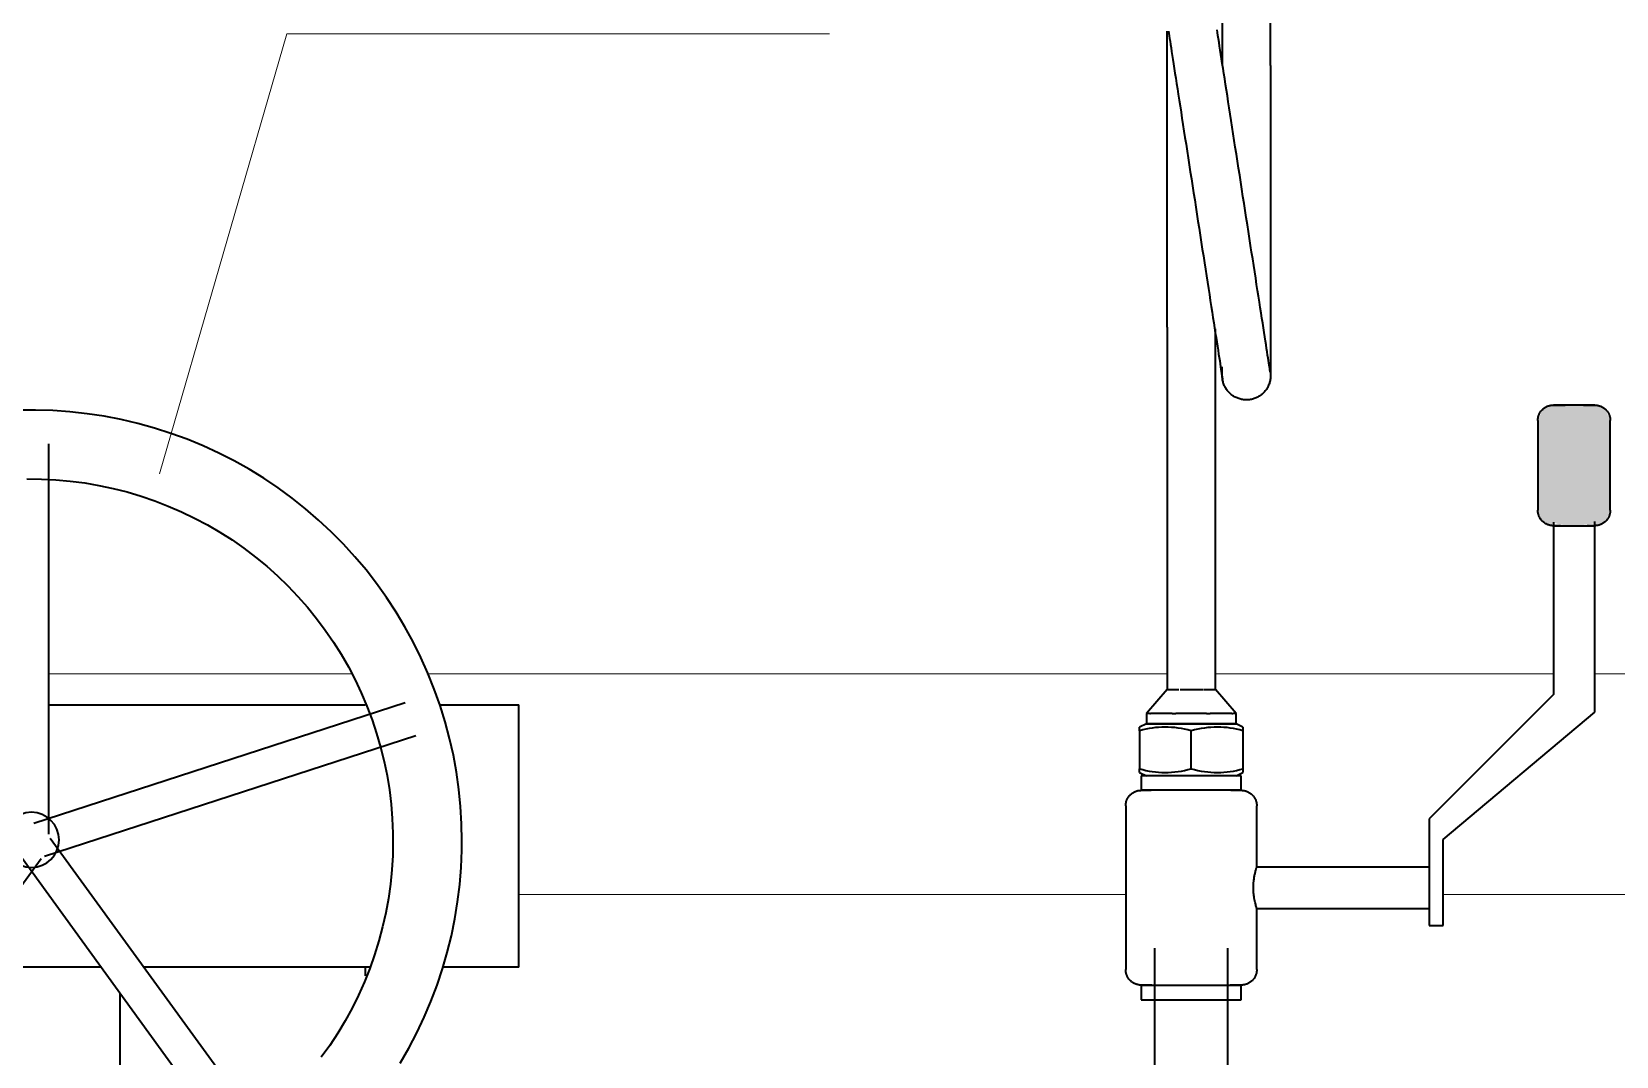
# Model space of a CAD drawing. Header units: millimetres. Extents: x -11989 to -4071, y -1478 to 4600.
# Drawn here: x -8665.2 to -8205.7, y 735.1 to 1032.3 of the extents above; entities that cross this region are included whole.
import ezdxf

# ---------------------------------------------------------------- set-up
doc = ezdxf.new("R2010")
doc.units = ezdxf.units.MM
for name, color, linetype, lineweight in [('P-PIPE', 7, 'Continuous', 35), ('P-PIPE-IDEN', 7, 'Continuous', 20), ('S-BEAM', 7, 'Continuous', 35)]:
    doc.layers.add(name, color=color, linetype=linetype, lineweight=lineweight)

# ---------------------------------------------------------------- blocks, each defined once
blk = doc.blocks.new('ADSK_КаркасНесущий_Швеллер_ПолкаПараллельная_ГОСТ 8240-97 - 16П-21513635-Разрез 4')
at = {"layer": 'S-BEAM', "color": 252, "lineweight": 5, "true_color": 0x959595}
for p, q in [((-8572.37, 846), (-8660.21, 846)), ((-8335.99, 846), (-8550.63, 846)), ((-8223.99, 846), (-8322, 846)), ((-8035.99, 846), (-8211.99, 846)), ((-8347.99, 782), (-8523.99, 782)), ((-8047.99, 782), (-8255.99, 782))]:
    blk.add_line(p, q, dxfattribs=at)
blk = doc.blocks.new('Кран шаровый Ду 125 с Редуктором под приварку запорнорегулирующий - Кран шаровый Ду 125 с Редуктором под приварку запорнорегулирующий-21210059-Разрез 4')
at = {"layer": 'P-PIPE', "color": 1, "true_color": 0xff0000}
for p, q in [((-8660.21, 799.49), (-8660.21, 912.75)), ((-8556.88, 837.67), (-8664.6, 802.67)), ((-8660.21, 837), (-8568.49, 837)), ((-8546.91, 837), (-8523.99, 837)), ((-8523.99, 761), (-8523.99, 837)), ((-8661.51, 793.16), (-8553.79, 828.16)), ((-8593.26, 706.69), (-8659.83, 798.32)), ((-8729.08, 700.81), (-8662.5, 792.44)), ((-8667.92, 792.44), (-8601.35, 700.81)), ((-8645.08, 761), (-8683.99, 761)), ((-8567.3, 761), (-8632.72, 761)), ((-8568.38, 758.4), (-8568.38, 761)), ((-8523.99, 761), (-8546.08, 761)), ((-8639.61, 753.47), (-8639.61, 696.12))]:
    blk.add_line(p, q, dxfattribs=at)
at = {"layer": 'P-PIPE', "color": 1, "true_color": 0xff0000, "flags": 128}
for points in [[(-8540.45, 797.57), (-8540.55, 802.57), (-8540.85, 807.56), (-8541.35, 812.53), (-8542.05, 817.48), (-8542.95, 822.4), (-8544.04, 827.28), (-8545.32, 832.11), (-8546.8, 836.89), (-8548.47, 841.6), (-8550.32, 846.24), (-8552.36, 850.81), (-8554.58, 855.29), (-8556.98, 859.68), (-8559.55, 863.97), (-8562.29, 868.15), (-8565.19, 872.22), (-8568.26, 876.17), (-8571.48, 879.99), (-8574.85, 883.68), (-8578.37, 887.24), (-8582.02, 890.65), (-8585.81, 893.91), (-8589.73, 897.02), (-8593.76, 899.97), (-8597.92, 902.75), (-8602.18, 905.37), (-8606.54, 907.81), (-8610.99, 910.08), (-8615.54, 912.17), (-8620.16, 914.07), (-8624.86, 915.79), (-8629.62, 917.32), (-8634.43, 918.66), (-8639.3, 919.8), (-8644.21, 920.75), (-8649.15, 921.5), (-8654.12, 922.05), (-8659.11, 922.41), (-8664.11, 922.56), (-8669.1, 922.51)], [(-8540.45, 797.57), (-8540.55, 802.57), (-8540.85, 807.56), (-8541.35, 812.53), (-8542.05, 817.48), (-8542.95, 822.4), (-8544.04, 827.28), (-8545.32, 832.11), (-8546.8, 836.89), (-8548.47, 841.6), (-8550.32, 846.24), (-8552.36, 850.81), (-8554.58, 855.29), (-8556.98, 859.68), (-8559.55, 863.97), (-8562.29, 868.15), (-8565.19, 872.22), (-8568.26, 876.17), (-8571.48, 879.99), (-8574.85, 883.68), (-8578.37, 887.24), (-8582.02, 890.65), (-8585.81, 893.91), (-8589.73, 897.02), (-8593.76, 899.97), (-8597.92, 902.75), (-8602.18, 905.37), (-8606.54, 907.81), (-8610.99, 910.08), (-8615.54, 912.17), (-8620.16, 914.07), (-8624.86, 915.79), (-8629.62, 917.32), (-8634.43, 918.66), (-8639.3, 919.8), (-8644.21, 920.75), (-8649.15, 921.5), (-8654.12, 922.05), (-8659.11, 922.41), (-8664.11, 922.56), (-8669.1, 922.51)], [(-8666.59, 902.56), (-8662.39, 902.52), (-8658.19, 902.32), (-8654.01, 901.94), (-8649.85, 901.4), (-8645.71, 900.69), (-8641.6, 899.82), (-8637.53, 898.79), (-8633.5, 897.59), (-8629.53, 896.23), (-8625.61, 894.71), (-8621.76, 893.04), (-8617.98, 891.22), (-8614.27, 889.25), (-8610.64, 887.13), (-8607.11, 884.86), (-8603.66, 882.46), (-8600.32, 879.92), (-8597.08, 877.25), (-8593.94, 874.45), (-8590.93, 871.53), (-8588.03, 868.49), (-8585.25, 865.34), (-8582.61, 862.08), (-8580.1, 858.71), (-8577.72, 855.25), (-8575.48, 851.7), (-8573.39, 848.05), (-8571.44, 844.33), (-8569.65, 840.54), (-8568.01, 836.67), (-8566.52, 832.74), (-8565.19, 828.76), (-8564.03, 824.72), (-8563.02, 820.64), (-8562.18, 816.53), (-8561.51, 812.39), (-8561, 808.22), (-8560.65, 804.03), (-8560.48, 799.83), (-8560.45, 797.57)], [(-8666.59, 902.56), (-8662.39, 902.52), (-8658.19, 902.32), (-8654.01, 901.94), (-8649.85, 901.4), (-8645.71, 900.69), (-8641.6, 899.82), (-8637.53, 898.79), (-8633.5, 897.59), (-8629.53, 896.23), (-8625.61, 894.71), (-8621.76, 893.04), (-8617.98, 891.22), (-8614.27, 889.25), (-8610.64, 887.13), (-8607.11, 884.86), (-8603.66, 882.46), (-8600.32, 879.92), (-8597.08, 877.25), (-8593.94, 874.45), (-8590.93, 871.53), (-8588.03, 868.49), (-8585.25, 865.34), (-8582.61, 862.08), (-8580.1, 858.71), (-8577.72, 855.25), (-8575.48, 851.7), (-8573.39, 848.05), (-8571.44, 844.33), (-8569.65, 840.54), (-8568.01, 836.67), (-8566.52, 832.74), (-8565.19, 828.76), (-8564.03, 824.72), (-8563.02, 820.64), (-8562.18, 816.53), (-8561.51, 812.39), (-8561, 808.22), (-8560.65, 804.03), (-8560.48, 799.83), (-8560.45, 797.57)], [(-8558.34, 733.13), (-8555.85, 737.46), (-8553.54, 741.9), (-8551.4, 746.42), (-8549.45, 751.02), (-8547.68, 755.69), (-8546.1, 760.44), (-8544.71, 765.24), (-8543.51, 770.09), (-8542.51, 774.99), (-8541.71, 779.93), (-8541.1, 784.89), (-8540.69, 789.87), (-8540.48, 794.87), (-8540.45, 797.57)], [(-8558.34, 733.13), (-8555.85, 737.46), (-8553.54, 741.9), (-8551.4, 746.42), (-8549.45, 751.02), (-8547.68, 755.69), (-8546.1, 760.44), (-8544.71, 765.24), (-8543.51, 770.09), (-8542.51, 774.99), (-8541.71, 779.93), (-8541.1, 784.89), (-8540.69, 789.87), (-8540.48, 794.87), (-8540.45, 797.57)], [(-8560.45, 797.57), (-8560.54, 793.37), (-8560.79, 789.18), (-8561.21, 785), (-8561.8, 780.84), (-8562.55, 776.71), (-8563.46, 772.61), (-8564.54, 768.55), (-8565.79, 764.54), (-8567.19, 760.58), (-8568.74, 756.68), (-8570.46, 752.84), (-8572.32, 749.08), (-8574.33, 745.4), (-8576.49, 741.79), (-8578.79, 738.28), (-8581.23, 734.86)], [(-8560.45, 797.57), (-8560.54, 793.37), (-8560.79, 789.18), (-8561.21, 785), (-8561.8, 780.84), (-8562.55, 776.71), (-8563.46, 772.61), (-8564.54, 768.55), (-8565.79, 764.54), (-8567.19, 760.58), (-8568.74, 756.68), (-8570.46, 752.84), (-8572.32, 749.08), (-8574.33, 745.4), (-8576.49, 741.79), (-8578.79, 738.28), (-8581.23, 734.86)]]:
    blk.add_lwpolyline(points, dxfattribs=at)
at = {"layer": 'P-PIPE', "color": 1, "true_color": 0xff0000}
for start, end in [(0, 180), (180, 360)]:
    blk.add_arc((-8665.28, 797.87), 8, start, end, dxfattribs=at)
blk = doc.blocks.new('Закладная прямая СГК _с перкинсом_ - Закладная прямая СГК _с перкинсом_-V29-Разрез 4')
at = {"layer": 'P-PIPE', "true_color": 0xff8000}
for points in [[(-8217.99, 919.5), (-8207.49, 919.5), (-8208.97, 922.75), (-8211.99, 924), (-8223.99, 924), (-8227.18, 922.68), (-8228.49, 919.5), (-8223.24, 919.5)], [(-8217.99, 893.5), (-8207.49, 893.5), (-8207.49, 919.5), (-8228.49, 919.5), (-8228.49, 893.5), (-8223.24, 893.5)], [(-8223.99, 889), (-8223.99, 890.02), (-8222.67, 889.49), (-8220.49, 889.12), (-8215.3, 889.23), (-8211.99, 889.66), (-8211.99, 889), (-8208.81, 890.32), (-8207.49, 893.5), (-8228.49, 893.5), (-8227.18, 890.32)]]:
    blk.add_hatch(color=30, dxfattribs=at).paths.add_polyline_path(points)
at = {"layer": 'P-PIPE'}
for p, q in [((-8228.49, 919.5), (-8228.49, 893.5)), ((-8207.49, 893.5), (-8207.49, 919.5)), ((-8223.99, 890.02), (-8223.99, 840)), ((-8211.99, 834.92), (-8211.99, 890.19)), ((-8223.99, 840), (-8259.99, 804)), ((-8255.99, 798), (-8211.99, 834.92)), ((-8343.49, 816.5), (-8343.49, 812.25)), ((-8314.49, 816.5), (-8343.49, 816.5)), ((-8314.49, 812.25), (-8314.49, 816.5)), ((-8314.49, 812.25), (-8343.49, 812.25)), ((-8347.99, 807.75), (-8347.99, 760.25)), ((-8309.99, 790), (-8309.99, 807.75)), ((-8259.99, 804), (-8259.99, 773)), ((-8255.99, 773), (-8255.99, 798)), ((-8259.99, 790), (-8309.99, 790)), ((-8309.99, 760.25), (-8309.99, 778)), ((-8309.99, 778), (-8259.99, 778)), ((-8259.99, 773), (-8255.99, 773)), ((-8339.64, 766.5), (-8339.64, 666.5)), ((-8318.34, 666.5), (-8318.34, 766.5)), ((-8343.49, 755.75), (-8343.49, 751.5)), ((-8343.49, 755.75), (-8314.49, 755.75)), ((-8314.49, 751.5), (-8314.49, 755.75)), ((-8343.49, 751.5), (-8314.49, 751.5))]:
    blk.add_line(p, q, dxfattribs=at)
at = {"layer": 'P-PIPE', "flags": 128}
for points in [[(-8228.49, 919.5), (-8228.49, 919.68), (-8228.48, 919.86), (-8228.46, 920.04), (-8228.44, 920.22), (-8228.4, 920.39), (-8228.37, 920.57), (-8228.32, 920.74), (-8228.27, 920.92), (-8228.21, 921.09), (-8228.14, 921.25), (-8228.07, 921.42), (-8227.99, 921.58), (-8227.9, 921.74), (-8227.81, 921.89), (-8227.71, 922.04), (-8227.6, 922.19), (-8227.49, 922.33), (-8227.38, 922.47), (-8227.26, 922.6), (-8227.13, 922.73), (-8227, 922.85), (-8226.86, 922.97), (-8226.72, 923.08), (-8226.58, 923.19), (-8226.43, 923.29), (-8226.27, 923.38), (-8226.12, 923.47), (-8225.95, 923.55), (-8225.79, 923.63), (-8225.62, 923.69), (-8225.46, 923.76), (-8225.28, 923.81), (-8225.11, 923.86), (-8224.94, 923.9), (-8224.76, 923.93), (-8224.58, 923.96), (-8224.4, 923.98), (-8224.22, 923.99), (-8224.04, 924), (-8223.99, 924)], [(-8223.99, 924), (-8223.99, 924), (-8223.98, 924), (-8223.95, 924), (-8223.92, 924), (-8223.87, 924), (-8223.82, 924), (-8223.76, 924), (-8223.69, 924), (-8223.61, 924), (-8223.52, 924), (-8223.42, 924), (-8223.32, 924), (-8223.2, 924), (-8223.08, 924), (-8222.95, 924), (-8222.81, 924), (-8222.66, 924), (-8222.51, 924), (-8222.34, 924), (-8222.17, 924), (-8222, 924), (-8221.82, 924), (-8221.63, 924), (-8221.44, 924), (-8221.24, 924), (-8221.03, 924), (-8220.82, 924), (-8220.61, 924)], [(-8211.99, 924), (-8212, 924), (-8212.01, 924), (-8212.04, 924), (-8212.07, 924), (-8212.11, 924), (-8212.17, 924), (-8212.23, 924), (-8212.3, 924), (-8212.38, 924), (-8212.47, 924), (-8212.57, 924), (-8212.67, 924), (-8212.79, 924), (-8212.91, 924), (-8213.04, 924), (-8213.18, 924), (-8213.33, 924), (-8213.48, 924), (-8213.65, 924), (-8213.81, 924), (-8213.99, 924), (-8214.17, 924), (-8214.36, 924), (-8214.55, 924), (-8214.75, 924), (-8214.96, 924), (-8215.17, 924), (-8215.38, 924), (-8215.6, 924), (-8215.82, 924), (-8216.05, 924), (-8216.27, 924), (-8216.51, 924), (-8216.74, 924), (-8216.97, 924), (-8217.21, 924), (-8217.45, 924), (-8217.69, 924), (-8217.93, 924), (-8218.17, 924), (-8218.41, 924), (-8218.65, 924), (-8218.89, 924), (-8219.12, 924), (-8219.36, 924), (-8219.59, 924), (-8219.82, 924), (-8220.05, 924), (-8220.27, 924), (-8220.49, 924), (-8220.71, 924), (-8220.92, 924), (-8221.13, 924), (-8221.33, 924), (-8221.53, 924), (-8221.72, 924), (-8221.9, 924), (-8222.08, 924), (-8222.25, 924), (-8222.42, 924), (-8222.58, 924), (-8222.73, 924), (-8222.87, 924), (-8223.01, 924), (-8223.14, 924), (-8223.26, 924), (-8223.37, 924), (-8223.47, 924), (-8223.56, 924), (-8223.65, 924), (-8223.72, 924), (-8223.79, 924), (-8223.85, 924), (-8223.9, 924), (-8223.93, 924), (-8223.96, 924), (-8223.98, 924), (-8223.99, 924), (-8223.99, 924)], [(-8215.28, 924), (-8215.07, 924), (-8214.86, 924), (-8214.66, 924), (-8214.46, 924), (-8214.27, 924), (-8214.09, 924), (-8213.91, 924), (-8213.74, 924), (-8213.57, 924), (-8213.41, 924), (-8213.26, 924), (-8213.12, 924), (-8212.98, 924), (-8212.85, 924), (-8212.73, 924), (-8212.62, 924), (-8212.52, 924), (-8212.43, 924), (-8212.34, 924), (-8212.27, 924), (-8212.2, 924), (-8212.14, 924), (-8212.09, 924), (-8212.05, 924), (-8212.03, 924), (-8212.01, 924), (-8212, 924), (-8211.99, 924)], [(-8211.99, 924), (-8211.81, 924), (-8211.63, 923.99), (-8211.46, 923.97), (-8211.28, 923.94), (-8211.1, 923.91), (-8210.92, 923.87), (-8210.75, 923.82), (-8210.58, 923.77), (-8210.41, 923.71), (-8210.24, 923.64), (-8210.08, 923.57), (-8209.92, 923.49), (-8209.76, 923.41), (-8209.6, 923.31), (-8209.45, 923.21), (-8209.31, 923.11), (-8209.16, 923), (-8209.03, 922.88), (-8208.89, 922.76), (-8208.77, 922.64), (-8208.64, 922.5), (-8208.53, 922.37), (-8208.41, 922.23), (-8208.31, 922.08), (-8208.21, 921.93), (-8208.11, 921.78), (-8208.03, 921.62), (-8207.94, 921.46), (-8207.87, 921.3), (-8207.8, 921.13), (-8207.74, 920.96), (-8207.68, 920.79), (-8207.64, 920.62), (-8207.59, 920.44), (-8207.56, 920.26), (-8207.53, 920.09), (-8207.51, 919.91), (-8207.5, 919.73), (-8207.49, 919.55), (-8207.49, 919.5)], [(-8223.99, 889), (-8224.17, 889), (-8224.35, 889.01), (-8224.53, 889.03), (-8224.71, 889.06), (-8224.89, 889.09), (-8225.06, 889.13), (-8225.24, 889.18), (-8225.41, 889.23), (-8225.58, 889.29), (-8225.75, 889.36), (-8225.91, 889.43), (-8226.07, 889.51), (-8226.23, 889.59), (-8226.38, 889.69), (-8226.54, 889.79), (-8226.68, 889.89), (-8226.82, 890), (-8226.96, 890.12), (-8227.09, 890.24), (-8227.22, 890.36), (-8227.35, 890.5), (-8227.46, 890.63), (-8227.57, 890.77), (-8227.68, 890.92), (-8227.78, 891.07), (-8227.88, 891.22), (-8227.96, 891.38), (-8228.04, 891.54), (-8228.12, 891.7), (-8228.19, 891.87), (-8228.25, 892.04), (-8228.31, 892.21), (-8228.35, 892.38), (-8228.39, 892.56), (-8228.43, 892.74), (-8228.46, 892.91), (-8228.48, 893.09), (-8228.49, 893.27), (-8228.49, 893.45), (-8228.49, 893.5)], [(-8207.49, 893.5), (-8207.5, 893.32), (-8207.51, 893.14), (-8207.53, 892.96), (-8207.55, 892.78), (-8207.58, 892.61), (-8207.62, 892.43), (-8207.67, 892.26), (-8207.72, 892.08), (-8207.78, 891.91), (-8207.85, 891.75), (-8207.92, 891.58), (-8208, 891.42), (-8208.09, 891.26), (-8208.18, 891.11), (-8208.28, 890.96), (-8208.38, 890.81), (-8208.5, 890.67), (-8208.61, 890.53), (-8208.73, 890.4), (-8208.86, 890.27), (-8208.99, 890.15), (-8209.13, 890.03), (-8209.27, 889.92), (-8209.41, 889.81), (-8209.56, 889.71), (-8209.72, 889.62), (-8209.87, 889.53), (-8210.03, 889.45), (-8210.2, 889.37), (-8210.36, 889.31), (-8210.53, 889.24), (-8210.7, 889.19), (-8210.88, 889.14), (-8211.05, 889.1), (-8211.23, 889.07), (-8211.41, 889.04), (-8211.59, 889.02), (-8211.77, 889.01), (-8211.95, 889), (-8211.99, 889)], [(-8221.9, 889), (-8222.08, 889), (-8222.25, 889), (-8222.42, 889), (-8222.58, 889), (-8222.73, 889), (-8222.87, 889), (-8223.01, 889), (-8223.14, 889), (-8223.26, 889), (-8223.37, 889), (-8223.47, 889), (-8223.56, 889), (-8223.65, 889), (-8223.72, 889), (-8223.79, 889), (-8223.85, 889), (-8223.9, 889), (-8223.93, 889), (-8223.96, 889), (-8223.98, 889), (-8223.99, 889)], [(-8223.99, 889), (-8223.98, 889), (-8223.95, 889), (-8223.92, 889), (-8223.87, 889), (-8223.82, 889), (-8223.76, 889), (-8223.69, 889), (-8223.61, 889), (-8223.52, 889), (-8223.42, 889), (-8223.32, 889), (-8223.2, 889), (-8223.08, 889), (-8222.95, 889), (-8222.81, 889), (-8222.66, 889), (-8222.51, 889), (-8222.34, 889), (-8222.17, 889), (-8222, 889), (-8221.82, 889), (-8221.63, 889), (-8221.44, 889), (-8221.24, 889), (-8221.03, 889), (-8220.82, 889), (-8220.61, 889), (-8220.39, 889), (-8220.17, 889), (-8219.94, 889), (-8219.71, 889), (-8219.48, 889), (-8219.25, 889), (-8219.01, 889), (-8218.78, 889), (-8218.54, 889), (-8218.3, 889), (-8218.06, 889), (-8217.82, 889), (-8217.58, 889), (-8217.34, 889), (-8217.1, 889), (-8216.87, 889), (-8216.63, 889), (-8216.4, 889), (-8216.17, 889), (-8215.94, 889), (-8215.72, 889), (-8215.5, 889), (-8215.28, 889), (-8215.07, 889), (-8214.86, 889), (-8214.66, 889), (-8214.46, 889), (-8214.27, 889), (-8214.09, 889), (-8213.91, 889), (-8213.74, 889), (-8213.57, 889), (-8213.41, 889), (-8213.26, 889), (-8213.12, 889), (-8212.98, 889), (-8212.85, 889), (-8212.73, 889), (-8212.62, 889), (-8212.52, 889), (-8212.43, 889), (-8212.34, 889), (-8212.27, 889), (-8212.2, 889), (-8212.14, 889), (-8212.09, 889), (-8212.05, 889), (-8212.03, 889), (-8212.01, 889), (-8212, 889)], [(-8212, 889), (-8212.01, 889), (-8212.04, 889), (-8212.07, 889), (-8212.11, 889), (-8212.17, 889), (-8212.23, 889), (-8212.3, 889), (-8212.38, 889), (-8212.47, 889), (-8212.57, 889), (-8212.67, 889), (-8212.79, 889), (-8212.91, 889), (-8213.04, 889), (-8213.18, 889), (-8213.33, 889), (-8213.48, 889), (-8213.65, 889), (-8213.81, 889), (-8213.99, 889), (-8214.17, 889)], [(-8347.99, 807.75), (-8347.99, 807.93), (-8347.98, 808.11), (-8347.96, 808.29), (-8347.94, 808.47), (-8347.9, 808.64), (-8347.87, 808.82), (-8347.82, 808.99), (-8347.77, 809.17), (-8347.71, 809.34), (-8347.64, 809.5), (-8347.57, 809.67), (-8347.49, 809.83), (-8347.4, 809.99), (-8347.31, 810.14), (-8347.21, 810.29), (-8347.1, 810.44), (-8346.99, 810.58), (-8346.88, 810.72), (-8346.76, 810.85), (-8346.63, 810.98), (-8346.5, 811.1), (-8346.36, 811.22), (-8346.22, 811.33), (-8346.08, 811.44), (-8345.93, 811.54), (-8345.77, 811.63), (-8345.62, 811.72), (-8345.45, 811.8), (-8345.29, 811.88), (-8345.12, 811.94), (-8344.96, 812.01), (-8344.78, 812.06), (-8344.61, 812.11), (-8344.44, 812.15), (-8344.26, 812.18), (-8344.08, 812.21), (-8343.9, 812.23), (-8343.72, 812.24), (-8343.54, 812.25), (-8343.49, 812.25)], [(-8343.49, 812.25), (-8343.48, 812.25), (-8343.45, 812.25), (-8343.39, 812.25), (-8343.31, 812.25), (-8343.21, 812.25), (-8343.08, 812.25), (-8342.93, 812.25), (-8342.76, 812.25), (-8342.56, 812.25), (-8342.35, 812.25), (-8342.11, 812.25), (-8341.86, 812.25), (-8341.58, 812.25), (-8341.28, 812.25), (-8340.96, 812.25), (-8340.62, 812.25)], [(-8314.49, 812.25), (-8314.51, 812.25), (-8314.54, 812.25), (-8314.6, 812.25), (-8314.68, 812.25), (-8314.78, 812.25), (-8314.91, 812.25), (-8315.06, 812.25), (-8315.23, 812.25), (-8315.42, 812.25), (-8315.64, 812.25), (-8315.88, 812.25), (-8316.13, 812.25), (-8316.41, 812.25), (-8316.71, 812.25), (-8317.03, 812.25), (-8317.36, 812.25), (-8317.72, 812.25), (-8318.09, 812.25), (-8318.48, 812.25), (-8318.89, 812.25), (-8319.32, 812.25), (-8319.76, 812.25), (-8320.21, 812.25), (-8320.68, 812.25), (-8321.16, 812.25), (-8321.65, 812.25), (-8322.16, 812.25), (-8322.68, 812.25), (-8323.2, 812.25), (-8323.74, 812.25), (-8324.28, 812.25), (-8324.84, 812.25), (-8325.4, 812.25), (-8325.96, 812.25), (-8326.53, 812.25), (-8327.1, 812.25), (-8327.68, 812.25), (-8328.26, 812.25), (-8328.84, 812.25), (-8329.42, 812.25), (-8330, 812.25), (-8330.57, 812.25), (-8331.15, 812.25), (-8331.72, 812.25), (-8332.29, 812.25), (-8332.85, 812.25), (-8333.41, 812.25), (-8333.96, 812.25), (-8334.5, 812.25), (-8335.03, 812.25), (-8335.55, 812.25), (-8336.06, 812.25), (-8336.56, 812.25), (-8337.05, 812.25), (-8337.53, 812.25), (-8337.99, 812.25), (-8338.44, 812.25), (-8338.87, 812.25), (-8339.29, 812.25), (-8339.69, 812.25), (-8340.07, 812.25), (-8340.44, 812.25), (-8340.78, 812.25), (-8341.11, 812.25), (-8341.42, 812.25), (-8341.71, 812.25), (-8341.98, 812.25), (-8342.22, 812.25), (-8342.45, 812.25), (-8342.66, 812.25), (-8342.84, 812.25), (-8343, 812.25), (-8343.14, 812.25), (-8343.26, 812.25), (-8343.35, 812.25), (-8343.42, 812.25), (-8343.47, 812.25), (-8343.49, 812.25), (-8343.49, 812.25)], [(-8317.55, 812.25), (-8317.21, 812.25), (-8316.88, 812.25), (-8316.57, 812.25), (-8316.28, 812.25), (-8316.01, 812.25), (-8315.76, 812.25), (-8315.54, 812.25), (-8315.33, 812.25), (-8315.15, 812.25), (-8314.99, 812.25), (-8314.85, 812.25), (-8314.73, 812.25), (-8314.64, 812.25), (-8314.57, 812.25), (-8314.52, 812.25), (-8314.5, 812.25), (-8314.49, 812.25)], [(-8314.49, 812.25), (-8314.31, 812.25), (-8314.13, 812.24), (-8313.96, 812.22), (-8313.78, 812.19), (-8313.6, 812.16), (-8313.42, 812.12), (-8313.25, 812.07), (-8313.08, 812.02), (-8312.91, 811.96), (-8312.74, 811.89), (-8312.58, 811.82), (-8312.42, 811.74), (-8312.26, 811.66), (-8312.1, 811.56), (-8311.95, 811.46), (-8311.81, 811.36), (-8311.66, 811.25), (-8311.53, 811.13), (-8311.39, 811.01), (-8311.27, 810.89), (-8311.14, 810.75), (-8311.03, 810.62), (-8310.91, 810.48), (-8310.81, 810.33), (-8310.71, 810.18), (-8310.61, 810.03), (-8310.53, 809.87), (-8310.44, 809.71), (-8310.37, 809.55), (-8310.3, 809.38), (-8310.24, 809.21), (-8310.18, 809.04), (-8310.14, 808.87), (-8310.09, 808.69), (-8310.06, 808.51), (-8310.03, 808.34), (-8310.01, 808.16), (-8310, 807.98), (-8309.99, 807.8), (-8309.99, 807.75)], [(-8343.49, 755.75), (-8343.67, 755.75), (-8343.85, 755.76), (-8344.03, 755.78), (-8344.21, 755.81), (-8344.39, 755.84), (-8344.56, 755.88), (-8344.74, 755.93), (-8344.91, 755.98), (-8345.08, 756.04), (-8345.25, 756.11), (-8345.41, 756.18), (-8345.57, 756.26), (-8345.73, 756.34), (-8345.88, 756.44), (-8346.04, 756.54), (-8346.18, 756.64), (-8346.32, 756.75), (-8346.46, 756.87), (-8346.59, 756.99), (-8346.72, 757.11), (-8346.85, 757.25), (-8346.96, 757.38), (-8347.07, 757.52), (-8347.18, 757.67), (-8347.28, 757.82), (-8347.38, 757.97), (-8347.46, 758.13), (-8347.54, 758.29), (-8347.62, 758.45), (-8347.69, 758.62), (-8347.75, 758.79), (-8347.81, 758.96), (-8347.85, 759.13), (-8347.89, 759.31), (-8347.93, 759.49), (-8347.96, 759.66), (-8347.98, 759.84), (-8347.99, 760.02), (-8347.99, 760.2), (-8347.99, 760.25)], [(-8309.99, 760.25), (-8310, 760.07), (-8310.01, 759.89), (-8310.03, 759.71), (-8310.05, 759.53), (-8310.08, 759.36), (-8310.12, 759.18), (-8310.17, 759.01), (-8310.22, 758.83), (-8310.28, 758.66), (-8310.35, 758.5), (-8310.42, 758.33), (-8310.5, 758.17), (-8310.59, 758.01), (-8310.68, 757.86), (-8310.78, 757.71), (-8310.88, 757.56), (-8311, 757.42), (-8311.11, 757.28), (-8311.23, 757.15), (-8311.36, 757.02), (-8311.49, 756.9), (-8311.63, 756.78), (-8311.77, 756.67), (-8311.91, 756.56), (-8312.06, 756.46), (-8312.22, 756.37), (-8312.37, 756.28), (-8312.53, 756.2), (-8312.7, 756.12), (-8312.86, 756.06), (-8313.03, 755.99), (-8313.2, 755.94), (-8313.38, 755.89), (-8313.55, 755.85), (-8313.73, 755.82), (-8313.91, 755.79), (-8314.09, 755.77), (-8314.27, 755.76), (-8314.45, 755.75), (-8314.49, 755.75)], [(-8340.44, 755.75), (-8340.78, 755.75), (-8341.11, 755.75), (-8341.42, 755.75), (-8341.71, 755.75), (-8341.98, 755.75), (-8342.22, 755.75), (-8342.45, 755.75), (-8342.66, 755.75), (-8342.84, 755.75), (-8343, 755.75), (-8343.14, 755.75), (-8343.26, 755.75), (-8343.35, 755.75), (-8343.42, 755.75), (-8343.47, 755.75), (-8343.49, 755.75), (-8343.49, 755.75)], [(-8343.49, 755.75), (-8343.48, 755.75), (-8343.45, 755.75), (-8343.39, 755.75), (-8343.31, 755.75), (-8343.21, 755.75), (-8343.08, 755.75), (-8342.93, 755.75), (-8342.76, 755.75), (-8342.56, 755.75), (-8342.35, 755.75), (-8342.11, 755.75), (-8341.86, 755.75), (-8341.58, 755.75), (-8341.28, 755.75), (-8340.96, 755.75), (-8340.62, 755.75), (-8340.27, 755.75), (-8339.9, 755.75), (-8339.5, 755.75), (-8339.1, 755.75), (-8338.67, 755.75), (-8338.23, 755.75), (-8337.78, 755.75), (-8337.31, 755.75), (-8336.83, 755.75), (-8336.33, 755.75), (-8335.83, 755.75), (-8335.31, 755.75), (-8334.78, 755.75), (-8334.25, 755.75), (-8333.7, 755.75), (-8333.15, 755.75), (-8332.59, 755.75), (-8332.03, 755.75), (-8331.46, 755.75), (-8330.89, 755.75), (-8330.31, 755.75), (-8329.73, 755.75), (-8329.15, 755.75), (-8328.57, 755.75), (-8327.99, 755.75), (-8327.41, 755.75), (-8326.84, 755.75), (-8326.27, 755.75), (-8325.7, 755.75), (-8325.14, 755.75), (-8324.58, 755.75), (-8324.03, 755.75), (-8323.49, 755.75), (-8322.96, 755.75), (-8322.44, 755.75), (-8321.93, 755.75), (-8321.43, 755.75), (-8320.94, 755.75), (-8320.46, 755.75), (-8320, 755.75), (-8319.55, 755.75), (-8319.12, 755.75), (-8318.7, 755.75), (-8318.3, 755.75), (-8317.92, 755.75), (-8317.55, 755.75), (-8317.21, 755.75), (-8316.88, 755.75), (-8316.57, 755.75), (-8316.28, 755.75), (-8316.01, 755.75), (-8315.76, 755.75), (-8315.54, 755.75), (-8315.33, 755.75), (-8315.15, 755.75), (-8314.99, 755.75), (-8314.85, 755.75), (-8314.73, 755.75), (-8314.64, 755.75), (-8314.57, 755.75), (-8314.52, 755.75), (-8314.5, 755.75), (-8314.49, 755.75)], [(-8314.49, 755.75), (-8314.51, 755.75), (-8314.54, 755.75), (-8314.6, 755.75), (-8314.68, 755.75), (-8314.78, 755.75), (-8314.91, 755.75), (-8315.06, 755.75), (-8315.23, 755.75), (-8315.42, 755.75), (-8315.64, 755.75), (-8315.88, 755.75), (-8316.13, 755.75), (-8316.41, 755.75), (-8316.71, 755.75), (-8317.03, 755.75), (-8317.36, 755.75), (-8317.72, 755.75)]]:
    blk.add_lwpolyline(points, dxfattribs=at)
at = {"layer": 'P-PIPE'}
blk.add_open_spline([(-8309.99, 778), (-8309.99, 778), (-8310.02, 778.07), (-8310.1, 778.33), (-8310.23, 778.78), (-8310.39, 779.38), (-8310.56, 780.12), (-8310.72, 780.98), (-8310.86, 781.93), (-8310.95, 783.03), (-8310.97, 784.05), (-8310.95, 784.92), (-8310.89, 785.77), (-8310.76, 786.81), (-8310.56, 787.89), (-8310.35, 788.79), (-8310.09, 789.71), (-8309.99, 789.99), (-8309.99, 790)], degree=3, knots=[0, 0, 0, 0, 0.055556, 0.111111, 0.166667, 0.222222, 0.277778, 0.333333, 0.388889, 0.444444, 0.513889, 0.548611, 0.583333, 0.652778, 0.722222, 0.791667, 0.861111, 1, 1, 1, 1], dxfattribs=at)
blk = doc.blocks.new('РОСМА_ПетлеваяТрубкаПрямая - Прямая из углеродистой стали-V28-Разрез 4')
at = {"layer": 'P-PIPE'}
for p, q in [((-8935.99, 905.02), (-8935.99, 841.5)), ((-8921.99, 841.5), (-8921.99, 905.02)), ((-8935.99, 841.5), (-8941.99, 834.5)), ((-8935.99, 841.5), (-8932.56, 841.5)), ((-8932.21, 841.5), (-8926.87, 841.5)), ((-8926.87, 841.5), (-8925.48, 841.5)), ((-8925.22, 841.5), (-8921.99, 841.5)), ((-8915.99, 834.5), (-8921.99, 841.5)), ((-8941.99, 834.5), (-8941.99, 831.5)), ((-8941.11, 834.5), (-8941.99, 834.5)), ((-8941, 834.5), (-8940.77, 834.5)), ((-8934.48, 834.5), (-8940.78, 834.5)), ((-8934.49, 834.5), (-8933.43, 834.5)), ((-8924.54, 834.5), (-8933.45, 834.5)), ((-8924.55, 834.5), (-8923.49, 834.5)), ((-8917.21, 834.5), (-8923.51, 834.5)), ((-8917.22, 834.5), (-8916.98, 834.5)), ((-8915.99, 834.5), (-8916.88, 834.5)), ((-8915.99, 831.5), (-8915.99, 834.5)), ((-8941.99, 831.5), (-8944, 830.57)), ((-8943.99, 829.5), (-8943.99, 818.5)), ((-8941.99, 831.5), (-8915.99, 831.5)), ((-8928.99, 831.5), (-8941.99, 831.5)), ((-8915.99, 831.5), (-8928.99, 831.5)), ((-8928.99, 818.5), (-8928.99, 829.5)), ((-8913.99, 830.57), (-8915.99, 831.5)), ((-8913.99, 829.5), (-8913.99, 818.5)), ((-8944, 817.43), (-8941.99, 816.5)), ((-8915.99, 816.5), (-8913.99, 817.43))]:
    blk.add_line(p, q, dxfattribs=at)
at = {"layer": 'P-PIPE', "flags": 128}
for points in [[(-8919.99, 1059.8), (-8919.99, 1057.8), (-8919.99, 1055.81), (-8919.99, 1053.82), (-8919.99, 1051.84), (-8919.99, 1049.87), (-8919.99, 1047.92), (-8919.99, 1045.98), (-8919.99, 1044.07), (-8919.99, 1042.19), (-8919.99, 1040.33), (-8919.99, 1038.51), (-8919.99, 1036.71), (-8919.99, 1034.96), (-8919.99, 1033.24), (-8919.99, 1031.57), (-8919.99, 1029.94), (-8919.99, 1028.36), (-8919.99, 1026.83), (-8919.99, 1025.36), (-8919.99, 1023.93), (-8919.99, 1022.83)], [(-8905.99, 1022.46), (-8905.99, 1023.82), (-8905.99, 1025.24), (-8905.99, 1026.71), (-8905.99, 1028.24), (-8905.99, 1029.81), (-8905.99, 1031.44), (-8905.99, 1033.1), (-8905.99, 1034.82), (-8905.99, 1036.57), (-8905.99, 1038.36), (-8905.99, 1040.18), (-8905.99, 1042.04), (-8905.99, 1043.92), (-8905.99, 1045.83), (-8905.99, 1047.76), (-8905.99, 1049.71), (-8905.99, 1051.68), (-8905.99, 1053.65), (-8905.99, 1055.64), (-8905.99, 1057.64), (-8905.99, 1059.64), (-8905.99, 1059.8)], [(-8935.99, 946.59), (-8935.99, 948.04), (-8935.99, 949.54), (-8935.99, 951.1), (-8935.99, 952.71), (-8935.99, 954.37), (-8935.99, 956.08), (-8935.99, 957.83), (-8935.99, 959.63), (-8935.99, 961.46), (-8935.99, 963.33), (-8935.99, 965.23), (-8935.99, 967.16), (-8935.99, 969.12), (-8935.99, 971.11), (-8935.99, 973.11), (-8935.99, 975.13), (-8935.99, 977.17), (-8935.99, 979.22), (-8935.99, 981.27), (-8935.99, 983.33), (-8935.99, 985.39), (-8935.99, 987.45), (-8935.99, 989.5), (-8935.99, 991.54), (-8935.99, 993.57), (-8935.99, 995.59), (-8935.99, 997.59), (-8935.99, 999.56), (-8935.99, 1001.51), (-8935.99, 1003.44), (-8935.99, 1005.33), (-8935.99, 1007.19), (-8935.99, 1009.01), (-8935.99, 1010.79), (-8935.99, 1012.52), (-8935.99, 1014.22), (-8935.99, 1015.86), (-8935.99, 1017.45), (-8935.99, 1018.99), (-8935.99, 1020.47), (-8935.99, 1021.9), (-8935.99, 1023.26), (-8935.99, 1024.56), (-8935.99, 1025.8), (-8935.99, 1026.97), (-8935.99, 1028.07), (-8935.99, 1029.1), (-8935.99, 1030.06), (-8935.99, 1030.94), (-8935.99, 1031.75), (-8935.99, 1032.49)], [(-8935.6, 1032.42), (-8935.51, 1031.81), (-8935.4, 1031.12), (-8935.28, 1030.36), (-8935.15, 1029.52), (-8935.01, 1028.61), (-8934.85, 1027.62), (-8934.69, 1026.56), (-8934.51, 1025.43), (-8934.33, 1024.23), (-8934.13, 1022.97), (-8933.93, 1021.64), (-8933.71, 1020.25), (-8933.49, 1018.81), (-8933.25, 1017.3), (-8933.01, 1015.74), (-8932.76, 1014.13), (-8932.5, 1012.46), (-8932.23, 1010.75), (-8931.96, 1009), (-8931.68, 1007.2), (-8931.4, 1005.36), (-8931.11, 1003.49), (-8930.81, 1001.59), (-8930.51, 999.65), (-8930.21, 997.69), (-8929.9, 995.71), (-8929.59, 993.7), (-8929.27, 991.68), (-8928.95, 989.64), (-8928.64, 987.6), (-8928.32, 985.54), (-8928, 983.48), (-8927.68, 981.42), (-8927.36, 979.36), (-8927.04, 977.31), (-8926.72, 975.27), (-8926.41, 973.24), (-8926.09, 971.22), (-8925.78, 969.23), (-8925.48, 967.25), (-8925.17, 965.3), (-8924.88, 963.38), (-8924.58, 961.49), (-8924.29, 959.64), (-8924.01, 957.82), (-8923.74, 956.04), (-8923.47, 954.31), (-8923.2, 952.62), (-8922.95, 950.98), (-8922.7, 949.39), (-8922.46, 947.85), (-8922.23, 946.37), (-8922.01, 944.95), (-8921.8, 943.59), (-8921.6, 942.29), (-8921.41, 941.06), (-8921.23, 939.89), (-8921.06, 938.8), (-8920.9, 937.77), (-8920.75, 936.82), (-8920.61, 935.93), (-8920.49, 935.13), (-8920.37, 934.4), (-8920.27, 933.75), (-8920.18, 933.18), (-8920.11, 932.68), (-8920.04, 932.27), (-8919.99, 931.94), (-8919.95, 931.69), (-8919.93, 931.52), (-8919.91, 931.44), (-8919.91, 931.43)], [(-8906.08, 933.57), (-8906.08, 933.62), (-8906.1, 933.74), (-8906.13, 933.94), (-8906.18, 934.23), (-8906.24, 934.6), (-8906.31, 935.05), (-8906.39, 935.58), (-8906.48, 936.19), (-8906.59, 936.88), (-8906.71, 937.64), (-8906.84, 938.48), (-8906.98, 939.39), (-8907.13, 940.38), (-8907.3, 941.44), (-8907.47, 942.57), (-8907.66, 943.77), (-8907.86, 945.03), (-8908.06, 946.36), (-8908.28, 947.75), (-8908.5, 949.19), (-8908.74, 950.7), (-8908.98, 952.26), (-8909.23, 953.87), (-8909.49, 955.54), (-8909.75, 957.25), (-8910.03, 959), (-8910.31, 960.8), (-8910.59, 962.64), (-8910.88, 964.51), (-8911.18, 966.41), (-8911.48, 968.35), (-8911.78, 970.31), (-8912.09, 972.29), (-8912.4, 974.3), (-8912.72, 976.32), (-8913.03, 978.36), (-8913.35, 980.4), (-8913.67, 982.46), (-8913.99, 984.52), (-8914.31, 986.58), (-8914.63, 988.64), (-8914.95, 990.69), (-8915.27, 992.73), (-8915.58, 994.76), (-8915.89, 996.78), (-8916.21, 998.77), (-8916.51, 1000.75), (-8916.81, 1002.7), (-8917.11, 1004.62), (-8917.41, 1006.51), (-8917.69, 1008.36), (-8917.98, 1010.18), (-8918.25, 1011.96), (-8918.52, 1013.69), (-8918.79, 1015.38), (-8919.04, 1017.02), (-8919.29, 1018.61), (-8919.53, 1020.15), (-8919.76, 1021.63), (-8919.98, 1023.05), (-8920.19, 1024.41), (-8920.39, 1025.71), (-8920.58, 1026.94), (-8920.76, 1028.11), (-8920.93, 1029.2), (-8921.09, 1030.23), (-8921.24, 1031.18), (-8921.38, 1032.07), (-8921.5, 1032.87)], [(-8905.99, 1022.46), (-8905.99, 1021.06), (-8905.99, 1019.6), (-8905.99, 1018.08), (-8905.99, 1016.51), (-8905.99, 1014.89), (-8905.99, 1013.22), (-8905.99, 1011.5), (-8905.99, 1009.74), (-8905.99, 1007.93), (-8905.99, 1006.09), (-8905.99, 1004.21), (-8905.99, 1002.3), (-8905.99, 1000.36), (-8905.99, 998.39), (-8905.99, 996.41), (-8905.99, 994.4), (-8905.99, 992.37), (-8905.99, 990.33), (-8905.99, 988.28), (-8905.99, 986.23), (-8905.99, 984.17), (-8905.99, 982.11), (-8905.99, 980.05), (-8905.99, 978), (-8905.99, 975.96), (-8905.99, 973.93), (-8905.99, 971.92), (-8905.99, 969.93), (-8905.99, 967.96), (-8905.99, 966.02), (-8905.99, 964.1), (-8905.99, 962.22), (-8905.99, 960.37), (-8905.99, 958.56), (-8905.99, 956.79), (-8905.99, 955.06), (-8905.99, 953.38), (-8905.99, 951.75), (-8905.99, 950.17), (-8905.99, 948.64), (-8905.99, 947.17), (-8905.99, 945.76), (-8905.99, 944.41), (-8905.99, 943.13), (-8905.99, 941.91), (-8905.99, 940.76), (-8905.99, 939.67), (-8905.99, 938.66), (-8905.99, 937.72), (-8905.99, 936.85), (-8905.99, 936.06), (-8905.99, 935.35), (-8905.99, 934.71), (-8905.99, 934.15), (-8905.99, 933.68), (-8905.99, 933.28), (-8905.99, 932.96), (-8905.99, 932.73), (-8905.99, 932.58), (-8905.99, 932.51), (-8905.99, 932.5)], [(-8935.99, 946.59), (-8935.99, 944.99), (-8935.99, 943.32), (-8935.99, 941.58), (-8935.99, 939.79), (-8935.99, 937.95), (-8935.99, 936.05), (-8935.99, 934.1), (-8935.99, 932.11), (-8935.99, 930.07), (-8935.99, 927.99), (-8935.99, 925.88), (-8935.99, 923.73), (-8935.99, 921.55), (-8935.99, 919.35), (-8935.99, 917.12), (-8935.99, 914.87), (-8935.99, 912.61), (-8935.99, 910.34), (-8935.99, 908.05), (-8935.99, 905.76), (-8935.99, 905.02)], [(-8921.99, 905.02), (-8921.99, 907.31), (-8921.99, 909.59), (-8921.99, 911.87), (-8921.99, 914.14), (-8921.99, 916.39), (-8921.99, 918.62), (-8921.99, 920.84), (-8921.99, 923.02), (-8921.99, 925.18), (-8921.99, 927.31), (-8921.99, 929.4), (-8921.99, 931.45), (-8921.99, 933.46), (-8921.99, 935.42), (-8921.99, 937.34), (-8921.99, 939.2), (-8921.99, 941.01), (-8921.99, 942.76), (-8921.99, 944.45), (-8921.99, 946.08)], [(-8919.99, 932.5), (-8919.99, 932.54), (-8919.99, 932.66), (-8919.99, 932.87), (-8919.99, 933.16), (-8919.99, 933.53), (-8919.99, 933.98), (-8919.99, 934.51), (-8919.99, 935.11)], [(-8912.99, 925.5), (-8913.27, 925.51), (-8913.55, 925.52), (-8913.83, 925.55), (-8914.11, 925.59), (-8914.39, 925.64), (-8914.66, 925.7), (-8914.93, 925.77), (-8915.2, 925.86), (-8915.46, 925.95), (-8915.72, 926.05), (-8915.98, 926.17), (-8916.23, 926.29), (-8916.47, 926.43), (-8916.71, 926.57), (-8916.95, 926.72), (-8917.17, 926.89), (-8917.4, 927.06), (-8917.61, 927.24), (-8917.82, 927.43), (-8918.02, 927.62), (-8918.21, 927.83), (-8918.39, 928.04), (-8918.56, 928.26), (-8918.73, 928.49), (-8918.88, 928.72), (-8919.03, 928.96), (-8919.17, 929.2), (-8919.3, 929.45), (-8919.41, 929.7), (-8919.52, 929.96), (-8919.61, 930.23), (-8919.7, 930.49), (-8919.78, 930.76), (-8919.84, 931.04), (-8919.89, 931.31), (-8919.93, 931.59), (-8919.97, 931.87), (-8919.99, 932.14), (-8919.99, 932.42), (-8919.99, 932.5)], [(-8905.99, 932.5), (-8906, 932.22), (-8906.02, 931.94), (-8906.04, 931.66), (-8906.08, 931.38), (-8906.13, 931.11), (-8906.19, 930.84), (-8906.27, 930.57), (-8906.35, 930.3), (-8906.44, 930.03), (-8906.55, 929.77), (-8906.66, 929.52), (-8906.79, 929.27), (-8906.92, 929.02), (-8907.06, 928.78), (-8907.22, 928.55), (-8907.38, 928.32), (-8907.55, 928.1), (-8907.73, 927.88), (-8907.92, 927.68), (-8908.12, 927.48), (-8908.32, 927.29), (-8908.53, 927.1), (-8908.75, 926.93), (-8908.98, 926.77), (-8909.21, 926.61), (-8909.45, 926.46), (-8909.7, 926.33), (-8909.94, 926.2), (-8910.2, 926.08), (-8910.46, 925.98), (-8910.72, 925.88), (-8910.99, 925.79), (-8911.26, 925.72), (-8911.53, 925.65), (-8911.8, 925.6), (-8912.08, 925.56), (-8912.36, 925.53), (-8912.64, 925.51), (-8912.92, 925.5), (-8912.99, 925.5)]]:
    blk.add_lwpolyline(points, dxfattribs=at)
at = {"layer": 'P-PIPE'}
for points in [[(-8928.99, 829.5), (-8931.56, 830.22), (-8936.63, 830.93), (-8941.56, 830.22), (-8943.99, 829.5)], [(-8943.99, 829.5), (-8943.99, 830.22), (-8943.99, 830.57), (-8943.99, 830.57)], [(-8913.99, 829.5), (-8916.43, 830.22), (-8921.36, 830.93), (-8926.43, 830.22), (-8928.99, 829.5)], [(-8913.99, 830.57), (-8913.99, 830.57), (-8913.99, 830.22), (-8913.99, 829.5)], [(-8943.99, 818.5), (-8941.56, 817.78), (-8936.63, 817.07), (-8931.56, 817.78), (-8928.99, 818.5)], [(-8943.99, 817.43), (-8943.99, 817.43), (-8943.99, 817.78), (-8943.99, 818.5)], [(-8928.99, 818.5), (-8926.43, 817.78), (-8921.36, 817.07), (-8916.43, 817.78), (-8913.99, 818.5)], [(-8913.99, 818.5), (-8913.99, 817.78), (-8913.99, 817.43), (-8913.99, 817.43)]]:
    blk.add_open_spline(points, degree=3, dxfattribs=at)
blk = doc.blocks.new('ADSK_M_Арматура трубопроводов - ADSK_Позиция_5-21821011-Разрез 4')
at = {"layer": 'P-PIPE-IDEN'}
blk.add_line((-10366.21, 2065.53), (-10241.21, 2065.53), dxfattribs=at)

msp = doc.modelspace()

# ---------------------------------------------------------------- linework, layer by layer
at = {"layer": 'P-PIPE-IDEN'}
for p, q in [((-8628.18, 904.05), (-8591.25, 1031.66)), ((-8591.25, 1031.66), (-8558.84, 1031.66))]:
    msp.add_line(p, q, dxfattribs=at)

# ---------------------------------------------------------------- block references
at = {"layer": 'P-PIPE'}
for name, p in [('Закладная прямая СГК _с перкинсом_ - Закладная прямая СГК _с перкинсом_-V29-Разрез 4', (0, 0)), ('РОСМА_ПетлеваяТрубкаПрямая - Прямая из углеродистой стали-V28-Разрез 4', (600, 0))]:
    msp.add_blockref(name, p, dxfattribs=at)
at = {"layer": 'P-PIPE', "color": 1, "true_color": 0xff0000}
msp.add_blockref('Кран шаровый Ду 125 с Редуктором под приварку запорнорегулирующий - Кран шаровый Ду 125 с Редуктором под приварку запорнорегулирующий-21210059-Разрез 4', (0, 0), dxfattribs=at)
at = {"layer": 'P-PIPE-IDEN'}
msp.add_blockref('ADSK_M_Арматура трубопроводов - ADSK_Позиция_5-21821011-Разрез 4', (1807.37, -1033.87), dxfattribs=at)
at = {"layer": 'S-BEAM', "color": 252, "lineweight": 5, "true_color": 0x959595}
msp.add_blockref('ADSK_КаркасНесущий_Швеллер_ПолкаПараллельная_ГОСТ 8240-97 - 16П-21513635-Разрез 4', (0, 0), dxfattribs=at)

doc.saveas('drawing.dxf')
